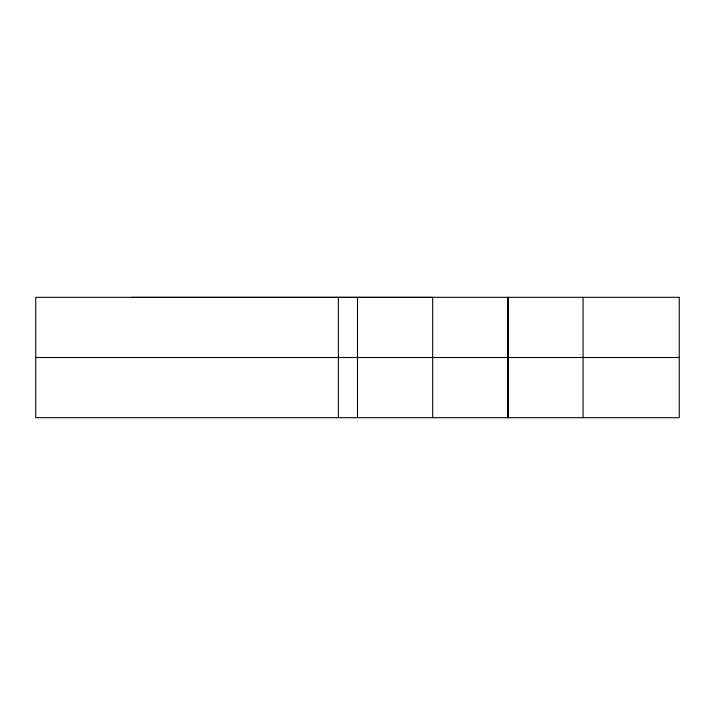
<?xml version="1.0" encoding="UTF-8"?>
<svg xmlns="http://www.w3.org/2000/svg" width="715" height="715" viewBox="0 0 715 715"><rect width="100%" height="100%" fill="white"/><g stroke="black" fill="none" stroke-linecap="round" stroke-linejoin="round"><path stroke-width="1.07" d="M131.917 297.386L432.691 297.386M35.75 357.5L679.25 357.5M583.082 297.324L583.082 417.676M508.159 297.324L508.159 417.676M507.891 297.324L507.891 417.676M507.659 297.324L507.659 417.676M432.691 297.324L432.691 417.676M357.5 297.324L357.5 417.676M338.383 297.324L338.383 417.676M679.25 297.324L35.75 297.324L35.75 417.676L679.25 417.676L679.25 297.324"/></g></svg>
